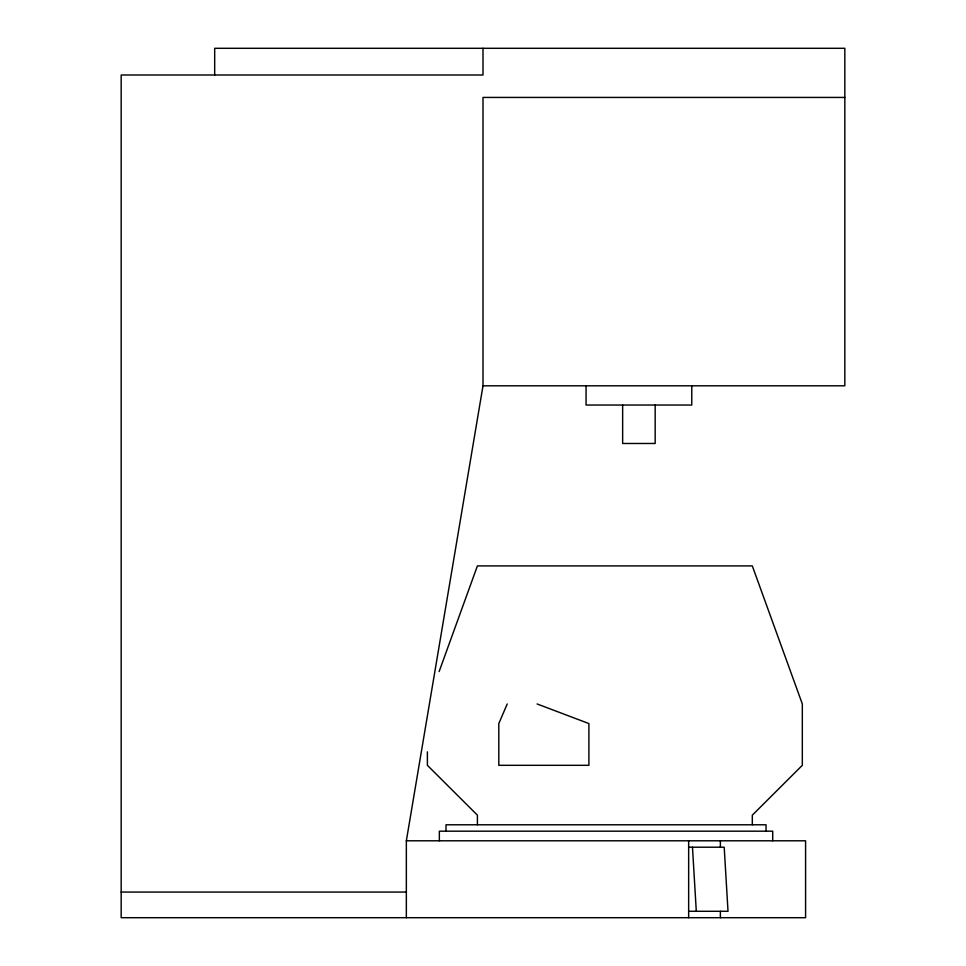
<?xml version="1.0" encoding="UTF-8"?>
<svg xmlns="http://www.w3.org/2000/svg" width="966" height="966" viewBox="0 0 966 966"><rect width="100%" height="100%" fill="white"/><g stroke="black" fill="none" stroke-linecap="round" stroke-linejoin="round"><path stroke-width="1.45" d="M406.348 917.7L406.348 840.794L483 385.808L483 97.433L844.827 97.433M439.132 671.563L477.409 565.907L752.309 565.907L802.323 703.96L802.323 765.313L752.309 815.171L752.309 824.783M507.235 703.96L498.806 723.558L498.806 765.313L588.898 765.313L588.898 723.558L537.108 703.96M483 385.808L844.827 385.808L844.827 48.3L214.681 48.3L214.681 74.998M406.348 840.794L805.584 840.794L805.584 917.7L121.173 917.7L121.173 74.998L483 74.998L483 48.3M688.649 847.206L724.198 847.206L728.014 911.288L688.649 911.288M121.173 892.065L406.348 892.065M692.477 847.206L696.293 911.288M772.715 840.794L772.715 831.183L439.349 831.183L439.349 840.794M766.05 831.183L766.05 824.783L446.014 824.783L446.014 831.183M720.37 840.794L720.37 847.206M720.37 911.288L720.37 917.7M691.765 385.808L691.765 405.032L586.06 405.032L586.06 385.808M688.649 840.794L688.649 917.7M655.177 405.032L655.177 443.479L622.647 443.479L622.647 405.032M477.409 824.783L477.409 815.171L427.383 765.313L427.383 751.85"/></g></svg>
